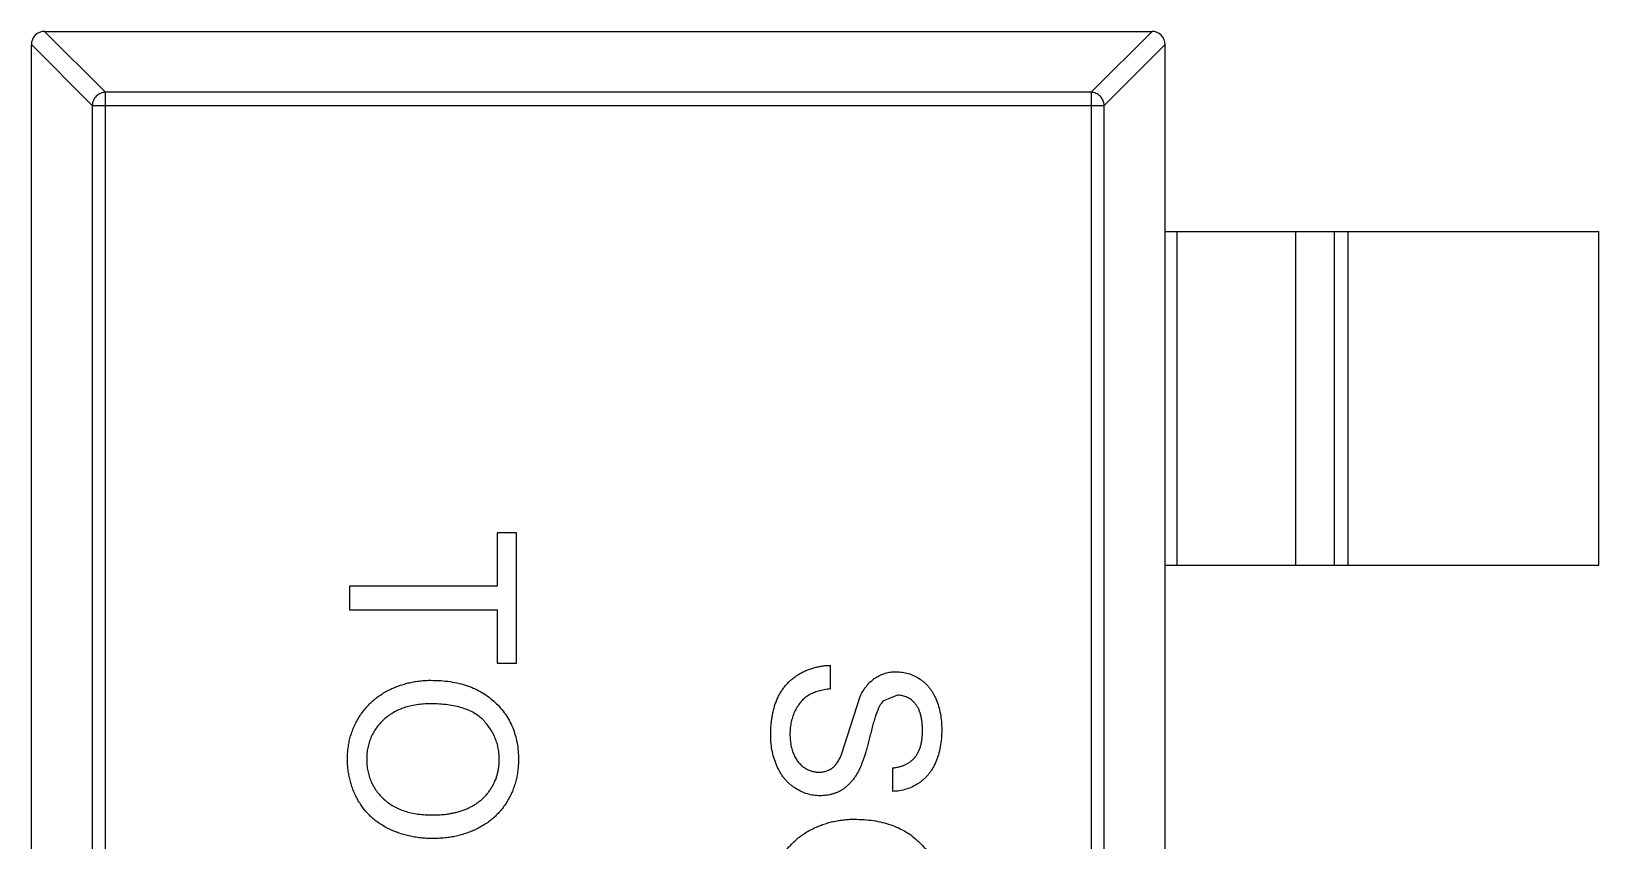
# Model space of a CAD drawing. Header units: inches. Extents: x -190 to 160, y -110 to 38.
# Drawn here: x 56.776 to 59.126, y -42.81 to -41.597 of the extents above; entities that cross this region are included whole.
import ezdxf

# ---------------------------------------------------------------- set-up
doc = ezdxf.new("R2010")
doc.units = ezdxf.units.IN
doc.header["$LTSCALE"] = 1.21
doc.header["$MEASUREMENT"] = 0
doc.layers.get('0').update_dxf_attribs({"linetype": 'CONTINUOUS'})

msp = doc.modelspace()

# ---------------------------------------------------------------- linework, layer by layer
at = {"color": 7, "linetype": 'Continuous'}
for p, q in [((56.8671, -41.708), (56.7757, -41.6166)), ((56.7757, -44.5769), (56.7757, -41.6169)), ((56.7954, -41.5969), (56.8868, -41.6883)), ((56.7957, -41.5969), (58.4557, -41.5969)), ((58.3645, -41.6883), (58.456, -41.5969)), ((58.4757, -41.6166), (58.3842, -41.708)), ((58.4757, -44.5769), (58.4757, -41.6169)), ((56.8868, -44.5055), (56.8868, -41.6883)), ((58.3645, -41.6883), (56.8868, -41.6883)), ((58.3645, -41.6883), (58.3645, -44.5055)), ((56.8671, -41.708), (56.8671, -44.4858)), ((56.8671, -41.708), (58.3842, -41.708)), ((58.3842, -44.4858), (58.3842, -41.708)), ((58.4757, -41.8969), (59.1257, -41.8969)), ((58.4934, -41.8969), (58.4934, -42.3969)), ((58.6717, -42.3969), (58.6717, -41.8969)), ((58.7297, -42.3969), (58.7297, -41.8969)), ((58.7495, -41.8969), (58.7495, -42.3969)), ((59.1257, -42.3969), (59.1257, -41.8969)), ((57.474, -42.3485), (57.474, -42.4287)), ((57.5029, -42.3485), (57.474, -42.3485)), ((57.5029, -42.544), (57.5029, -42.3485)), ((58.4757, -42.3969), (59.1257, -42.3969)), ((57.2529, -42.4287), (57.2529, -42.4639)), ((57.474, -42.4287), (57.2529, -42.4287)), ((57.2529, -42.4639), (57.474, -42.4639)), ((57.474, -42.4639), (57.474, -42.544)), ((57.474, -42.544), (57.5029, -42.544)), ((57.974, -42.5825), (57.974, -42.5472)), ((57.9905, -42.6809), (58.0182, -42.5938)), ((58.0745, -42.5921), (58.0525, -42.6011)), ((58.067, -42.7011), (58.067, -42.7363))]:
    msp.add_line(p, q, dxfattribs=at)
for centre, start, end in [((56.7957, -41.6169), 90, 180), ((58.4557, -41.6169), 0, 90)]:
    msp.add_arc(centre, 0.02, start, end, dxfattribs=at)
for points, knots in [([(56.8868, -41.6883), (56.8843, -41.6884), (56.8792, -41.6895), (56.8727, -41.6939), (56.8683, -41.7004), (56.8672, -41.7055), (56.8671, -41.708)], [0, 0, 0, 0, 0.249032, 0.5, 0.750968, 1, 1, 1, 1]), ([(58.3842, -41.708), (58.3842, -41.7055), (58.383, -41.7004), (58.3786, -41.6939), (58.3722, -41.6895), (58.3671, -41.6884), (58.3645, -41.6883)], [0, 0, 0, 0, 0.249032, 0.5, 0.750968, 1, 1, 1, 1]), ([(57.8843, -42.652), (57.8843, -42.6492), (57.8844, -42.6439), (57.8849, -42.6361), (57.8857, -42.6286), (57.8868, -42.6214), (57.8883, -42.6146), (57.8901, -42.6081), (57.8922, -42.6019), (57.8947, -42.5961), (57.8975, -42.5906), (57.9006, -42.5854), (57.9041, -42.5805), (57.9079, -42.5759), (57.912, -42.5716), (57.9165, -42.5677), (57.9212, -42.564), (57.9263, -42.5606), (57.9317, -42.5577), (57.9372, -42.555), (57.9429, -42.5527), (57.9488, -42.5509), (57.9549, -42.5494), (57.9611, -42.5483), (57.9675, -42.5475), (57.9718, -42.5473), (57.974, -42.5472)], [0, 0, 0, 0, 0.052493, 0.102825, 0.151397, 0.198033, 0.242876, 0.285999, 0.327849, 0.368395, 0.407852, 0.446838, 0.485166, 0.523341, 0.561602, 0.59992, 0.638496, 0.677791, 0.71729, 0.756605, 0.796068, 0.835886, 0.875714, 0.916263, 0.95776, 1, 1, 1, 1]), ([(58.0182, -42.5938), (58.0198, -42.5908), (58.0229, -42.5851), (58.0283, -42.5775), (58.0344, -42.5711), (58.0411, -42.5658), (58.0483, -42.5618), (58.0559, -42.559), (58.0639, -42.5571), (58.0694, -42.5569), (58.0722, -42.5569)], [0, 0, 0, 0, 0.144805, 0.279512, 0.406394, 0.527502, 0.645393, 0.761885, 0.878942, 1, 1, 1, 1]), ([(58.0722, -42.5569), (58.0753, -42.557), (58.0815, -42.5572), (58.0905, -42.5593), (58.0993, -42.5627), (58.1062, -42.5665), (58.1114, -42.5702), (58.1152, -42.5733), (58.1186, -42.5767), (58.1219, -42.5805), (58.1248, -42.5845), (58.1276, -42.5888), (58.13, -42.5935), (58.1331, -42.6001), (58.1361, -42.6089), (58.1388, -42.62), (58.1404, -42.6316), (58.1406, -42.6396), (58.1407, -42.6436)], [0, 0, 0, 0, 0.074995, 0.149165, 0.223664, 0.300412, 0.33957, 0.378921, 0.418096, 0.45823, 0.498427, 0.539708, 0.582216, 0.625824, 0.715481, 0.807384, 0.901634, 1, 1, 1, 1]), ([(57.2497, -42.6883), (57.2497, -42.6854), (57.2498, -42.6797), (57.2506, -42.6713), (57.2519, -42.6631), (57.2538, -42.6551), (57.2562, -42.6474), (57.2591, -42.6399), (57.2625, -42.6326), (57.2665, -42.6256), (57.2709, -42.619), (57.2757, -42.6127), (57.2809, -42.6068), (57.2865, -42.6014), (57.2925, -42.5963), (57.2989, -42.5918), (57.3056, -42.5876), (57.3127, -42.5838), (57.32, -42.5805), (57.3275, -42.5776), (57.3351, -42.5752), (57.3428, -42.5732), (57.3506, -42.5716), (57.3585, -42.5705), (57.3665, -42.5698), (57.3719, -42.5697), (57.3746, -42.5697)], [0, 0, 0, 0, 0.044697, 0.088534, 0.131409, 0.173814, 0.215715, 0.257247, 0.298848, 0.340604, 0.382029, 0.42297, 0.463632, 0.504048, 0.544591, 0.584964, 0.626265, 0.667979, 0.709943, 0.751382, 0.792619, 0.833948, 0.875008, 0.916446, 0.957907, 1, 1, 1, 1]), ([(57.3746, -42.5697), (57.3796, -42.5698), (57.3893, -42.5699), (57.4036, -42.5715), (57.417, -42.5741), (57.4295, -42.5778), (57.4412, -42.5824), (57.4521, -42.5881), (57.4621, -42.5949), (57.4713, -42.6026), (57.4794, -42.6113), (57.4866, -42.6205), (57.4926, -42.6303), (57.4976, -42.6408), (57.5014, -42.6518), (57.5041, -42.6635), (57.5058, -42.6758), (57.506, -42.6841), (57.5061, -42.6884)], [0, 0, 0, 0, 0.075226, 0.146575, 0.2145, 0.27953, 0.342403, 0.403496, 0.463762, 0.523864, 0.583252, 0.641302, 0.698898, 0.756295, 0.814628, 0.874325, 0.935783, 1, 1, 1, 1]), ([(57.3742, -42.6049), (57.3706, -42.605), (57.3635, -42.6051), (57.3533, -42.6063), (57.3436, -42.6081), (57.3345, -42.6106), (57.326, -42.614), (57.318, -42.6181), (57.3107, -42.6229), (57.304, -42.6285), (57.298, -42.6346), (57.2928, -42.6411), (57.2884, -42.648), (57.2848, -42.6553), (57.282, -42.663), (57.28, -42.671), (57.2787, -42.6794), (57.2786, -42.6852), (57.2785, -42.6881)], [0, 0, 0, 0, 0.075964, 0.148125, 0.217201, 0.2833, 0.347202, 0.4093, 0.470426, 0.531588, 0.591739, 0.650258, 0.707303, 0.764208, 0.821148, 0.879119, 0.938423, 1, 1, 1, 1]), ([(57.4772, -42.6886), (57.4772, -42.6858), (57.4771, -42.6803), (57.4758, -42.6721), (57.474, -42.6642), (57.4715, -42.6567), (57.4681, -42.6494), (57.4639, -42.6425), (57.4591, -42.6358), (57.4535, -42.6295), (57.4471, -42.6236), (57.4396, -42.6186), (57.4311, -42.6144), (57.4216, -42.6108), (57.4111, -42.6082), (57.3997, -42.6063), (57.3873, -42.6051), (57.3786, -42.605), (57.3742, -42.6049)], [0, 0, 0, 0, 0.055943, 0.110382, 0.164048, 0.216759, 0.269601, 0.323009, 0.377581, 0.433449, 0.490922, 0.550625, 0.613117, 0.679861, 0.751358, 0.828261, 0.910795, 1, 1, 1, 1]), ([(57.974, -42.5825), (57.9709, -42.5829), (57.9648, -42.5836), (57.9562, -42.5857), (57.9484, -42.5884), (57.9414, -42.5917), (57.9353, -42.5961), (57.9298, -42.6014), (57.925, -42.6079), (57.9207, -42.6151), (57.9174, -42.6232), (57.9149, -42.6318), (57.9134, -42.641), (57.9132, -42.6472), (57.9131, -42.6504)], [0, 0, 0, 0, 0.093796, 0.180188, 0.260363, 0.334847, 0.407093, 0.481448, 0.559271, 0.64227, 0.728586, 0.815978, 0.906035, 1, 1, 1, 1]), ([(58.0525, -42.6011), (58.0517, -42.6019), (58.0501, -42.6039), (58.0479, -42.6074), (58.0457, -42.6119), (58.0436, -42.6172), (58.0414, -42.6234), (58.0391, -42.6304), (58.0369, -42.6384), (58.0347, -42.647), (58.0325, -42.6557), (58.0304, -42.664), (58.0283, -42.6715), (58.0264, -42.6784), (58.0244, -42.6847), (58.0225, -42.6902), (58.0207, -42.695), (58.0195, -42.698), (58.0189, -42.6994)], [0, 0, 0, 0, 0.032743, 0.07241, 0.119611, 0.174673, 0.237345, 0.308352, 0.38763, 0.474784, 0.563332, 0.645136, 0.720203, 0.789134, 0.851497, 0.907331, 0.956969, 1, 1, 1, 1]), ([(58.1119, -42.645), (58.1118, -42.6428), (58.1118, -42.6385), (58.1112, -42.6323), (58.1104, -42.6265), (58.1092, -42.6212), (58.1076, -42.6164), (58.1058, -42.612), (58.1035, -42.6082), (58.101, -42.6047), (58.0982, -42.6018), (58.0952, -42.5992), (58.0921, -42.597), (58.0889, -42.5952), (58.0855, -42.5938), (58.082, -42.5929), (58.0783, -42.5922), (58.0758, -42.5921), (58.0745, -42.5921)], [0, 0, 0, 0, 0.091511, 0.177143, 0.257108, 0.331198, 0.400592, 0.465625, 0.526973, 0.585443, 0.641399, 0.695044, 0.746782, 0.796959, 0.847545, 0.897439, 0.947649, 1, 1, 1, 1]), ([(57.9585, -42.7428), (57.9552, -42.7426), (57.9487, -42.7424), (57.9391, -42.7401), (57.9299, -42.7366), (57.9225, -42.7325), (57.9169, -42.7286), (57.9129, -42.7254), (57.9091, -42.7218), (57.9056, -42.7179), (57.9023, -42.7137), (57.8993, -42.7092), (57.8965, -42.7044), (57.8931, -42.6975), (57.8895, -42.6884), (57.8865, -42.6768), (57.8846, -42.6646), (57.8844, -42.6562), (57.8843, -42.652)], [0, 0, 0, 0, 0.074816, 0.148535, 0.223872, 0.301297, 0.340894, 0.38034, 0.420127, 0.45995, 0.500831, 0.541907, 0.584439, 0.62808, 0.717267, 0.80786, 0.901925, 1, 1, 1, 1]), ([(57.9131, -42.6504), (57.9132, -42.6532), (57.9133, -42.6587), (57.9145, -42.6667), (57.9163, -42.6742), (57.9189, -42.6811), (57.9221, -42.6874), (57.9259, -42.6928), (57.9303, -42.6974), (57.9352, -42.7011), (57.9404, -42.7039), (57.9458, -42.706), (57.9513, -42.7073), (57.9549, -42.7074), (57.9568, -42.7075)], [0, 0, 0, 0, 0.105584, 0.205868, 0.300947, 0.393002, 0.480949, 0.562874, 0.641461, 0.717742, 0.791772, 0.862716, 0.931777, 1, 1, 1, 1]), ([(58.1407, -42.6436), (58.1406, -42.6481), (58.1404, -42.6567), (58.1387, -42.6693), (58.1359, -42.6811), (58.1327, -42.6903), (58.1295, -42.6971), (58.127, -42.7019), (58.1241, -42.7064), (58.121, -42.7105), (58.1176, -42.7145), (58.1139, -42.718), (58.1101, -42.7213), (58.1045, -42.7252), (58.0971, -42.7295), (58.0876, -42.7331), (58.0775, -42.7356), (58.0705, -42.7361), (58.067, -42.7363)], [0, 0, 0, 0, 0.100475, 0.195644, 0.286083, 0.372983, 0.415026, 0.456052, 0.495939, 0.535566, 0.574087, 0.612519, 0.651081, 0.689513, 0.766237, 0.84235, 0.919974, 1, 1, 1, 1]), ([(58.067, -42.7011), (58.0688, -42.7009), (58.0723, -42.7004), (58.0773, -42.6993), (58.0821, -42.6978), (58.0864, -42.696), (58.0905, -42.6939), (58.0942, -42.6913), (58.0975, -42.6884), (58.1006, -42.6852), (58.1032, -42.6816), (58.1055, -42.6775), (58.1075, -42.6731), (58.1091, -42.6683), (58.1103, -42.663), (58.1112, -42.6574), (58.1117, -42.6513), (58.1118, -42.6472), (58.1119, -42.645)], [0, 0, 0, 0, 0.067155, 0.131403, 0.192732, 0.251253, 0.307704, 0.362699, 0.417778, 0.472304, 0.527873, 0.58523, 0.645057, 0.707952, 0.774434, 0.84494, 0.920404, 1, 1, 1, 1]), ([(57.3775, -42.8069), (57.3744, -42.8068), (57.3682, -42.8067), (57.3592, -42.806), (57.3504, -42.8048), (57.3418, -42.8032), (57.3335, -42.801), (57.3254, -42.7984), (57.3176, -42.7953), (57.31, -42.7917), (57.3028, -42.7877), (57.296, -42.7833), (57.2897, -42.7785), (57.2838, -42.7733), (57.2784, -42.7677), (57.2734, -42.7617), (57.2689, -42.7553), (57.2649, -42.7485), (57.2613, -42.7415), (57.2582, -42.7343), (57.2555, -42.727), (57.2534, -42.7195), (57.2518, -42.7119), (57.2505, -42.7041), (57.2498, -42.6962), (57.2497, -42.6909), (57.2497, -42.6883)], [0, 0, 0, 0, 0.04756, 0.093962, 0.139112, 0.183626, 0.227457, 0.270703, 0.313611, 0.35626, 0.398366, 0.439557, 0.480045, 0.519888, 0.559658, 0.599421, 0.639208, 0.679668, 0.72002, 0.759859, 0.79956, 0.839199, 0.878956, 0.918794, 0.959083, 1, 1, 1, 1]), ([(57.2785, -42.6881), (57.2786, -42.6911), (57.2787, -42.6969), (57.28, -42.7055), (57.282, -42.7136), (57.2848, -42.7214), (57.2885, -42.7287), (57.2929, -42.7356), (57.2983, -42.7421), (57.3043, -42.7482), (57.3111, -42.7537), (57.3186, -42.7586), (57.3269, -42.7625), (57.3357, -42.766), (57.3453, -42.7685), (57.3555, -42.7703), (57.3664, -42.7714), (57.3739, -42.7715), (57.3777, -42.7716)], [0, 0, 0, 0, 0.061055, 0.119545, 0.176806, 0.232956, 0.288583, 0.344667, 0.401662, 0.46054, 0.520477, 0.581213, 0.643431, 0.707961, 0.775371, 0.846414, 0.921152, 1, 1, 1, 1]), ([(57.5061, -42.6884), (57.506, -42.6912), (57.5059, -42.6968), (57.5052, -42.7051), (57.5039, -42.7132), (57.5021, -42.7211), (57.4997, -42.7287), (57.497, -42.7362), (57.4936, -42.7434), (57.4897, -42.7504), (57.4855, -42.757), (57.4807, -42.7633), (57.4756, -42.7692), (57.4701, -42.7747), (57.4641, -42.7797), (57.4578, -42.7844), (57.4511, -42.7887), (57.4439, -42.7925), (57.4365, -42.7959), (57.4288, -42.7988), (57.4208, -42.8013), (57.4126, -42.8034), (57.4042, -42.8049), (57.3955, -42.8061), (57.3866, -42.8067), (57.3805, -42.8068), (57.3775, -42.8069)], [0, 0, 0, 0, 0.043099, 0.085587, 0.126908, 0.167967, 0.20845, 0.249025, 0.289281, 0.33001, 0.370598, 0.410466, 0.450033, 0.489688, 0.529116, 0.569037, 0.609703, 0.650759, 0.692509, 0.734219, 0.776707, 0.819552, 0.863351, 0.907839, 0.953334, 1, 1, 1, 1]), ([(57.3777, -42.7716), (57.3802, -42.7716), (57.385, -42.7715), (57.3922, -42.771), (57.3991, -42.7703), (57.4058, -42.7692), (57.4122, -42.7677), (57.4185, -42.766), (57.4244, -42.764), (57.4302, -42.7616), (57.4356, -42.759), (57.4407, -42.756), (57.4455, -42.7527), (57.4501, -42.7492), (57.4542, -42.7454), (57.4581, -42.7412), (57.4617, -42.7368), (57.4649, -42.7321), (57.4678, -42.7272), (57.4703, -42.7221), (57.4725, -42.7169), (57.4742, -42.7116), (57.4755, -42.706), (57.4766, -42.7004), (57.4771, -42.6945), (57.4772, -42.6906), (57.4772, -42.6886)], [0, 0, 0, 0, 0.050852, 0.099752, 0.147438, 0.194086, 0.239171, 0.28334, 0.326577, 0.368936, 0.410572, 0.451051, 0.490877, 0.530044, 0.568937, 0.607578, 0.64642, 0.685679, 0.724799, 0.763513, 0.802173, 0.84074, 0.879649, 0.919071, 0.959098, 1, 1, 1, 1]), ([(57.9568, -42.7075), (57.9586, -42.7074), (57.9621, -42.7072), (57.9672, -42.7062), (57.9719, -42.7041), (57.9764, -42.7015), (57.9805, -42.6978), (57.9842, -42.6931), (57.9877, -42.6874), (57.9895, -42.6831), (57.9905, -42.6809)], [0, 0, 0, 0, 0.117768, 0.230176, 0.339843, 0.450625, 0.566943, 0.696021, 0.839438, 1, 1, 1, 1]), ([(58.0189, -42.6994), (58.0181, -42.7012), (58.0164, -42.7047), (58.0137, -42.7097), (58.0108, -42.7144), (58.0077, -42.7187), (58.0045, -42.7226), (58.001, -42.7261), (57.9975, -42.7294), (57.9937, -42.7322), (57.9898, -42.7347), (57.9858, -42.7369), (57.9816, -42.7386), (57.9772, -42.7402), (57.9727, -42.7413), (57.9681, -42.7422), (57.9633, -42.7427), (57.9601, -42.7427), (57.9585, -42.7428)], [0, 0, 0, 0, 0.074931, 0.147078, 0.216364, 0.282503, 0.346688, 0.408836, 0.469262, 0.528432, 0.587001, 0.644416, 0.702189, 0.759767, 0.81849, 0.877633, 0.93802, 1, 1, 1, 1]), ([(57.8843, -42.8966), (57.8843, -42.8937), (57.8844, -42.888), (57.8853, -42.8796), (57.8865, -42.8714), (57.8884, -42.8635), (57.8908, -42.8557), (57.8937, -42.8482), (57.8971, -42.841), (57.9011, -42.834), (57.9055, -42.8273), (57.9103, -42.821), (57.9155, -42.8152), (57.9212, -42.8098), (57.9271, -42.8047), (57.9335, -42.8001), (57.9402, -42.7959), (57.9473, -42.7922), (57.9546, -42.7888), (57.9621, -42.786), (57.9697, -42.7835), (57.9774, -42.7815), (57.9852, -42.7799), (57.9931, -42.7789), (58.0011, -42.7781), (58.0065, -42.778), (58.0092, -42.778)], [0, 0, 0, 0, 0.044697, 0.088534, 0.131409, 0.173814, 0.215715, 0.257247, 0.298848, 0.340604, 0.382029, 0.42297, 0.463632, 0.504048, 0.544591, 0.584964, 0.626265, 0.667979, 0.709943, 0.751382, 0.792619, 0.833948, 0.875008, 0.916446, 0.957907, 1, 1, 1, 1]), ([(58.0092, -42.778), (58.0142, -42.7781), (58.024, -42.7783), (58.0382, -42.7798), (58.0516, -42.7824), (58.0641, -42.7861), (58.0758, -42.7907), (58.0867, -42.7964), (58.0967, -42.8032), (58.1059, -42.811), (58.114, -42.8196), (58.1212, -42.8288), (58.1272, -42.8387), (58.1322, -42.8491), (58.136, -42.8602), (58.1387, -42.8718), (58.1404, -42.8841), (58.1406, -42.8925), (58.1407, -42.8967)], [0, 0, 0, 0, 0.075226, 0.146575, 0.2145, 0.27953, 0.342403, 0.403496, 0.463762, 0.523864, 0.583252, 0.641302, 0.698898, 0.756295, 0.814628, 0.874325, 0.935783, 1, 1, 1, 1])]:
    msp.add_open_spline(points, degree=3, knots=knots, dxfattribs=at)

doc.saveas('drawing.dxf')
